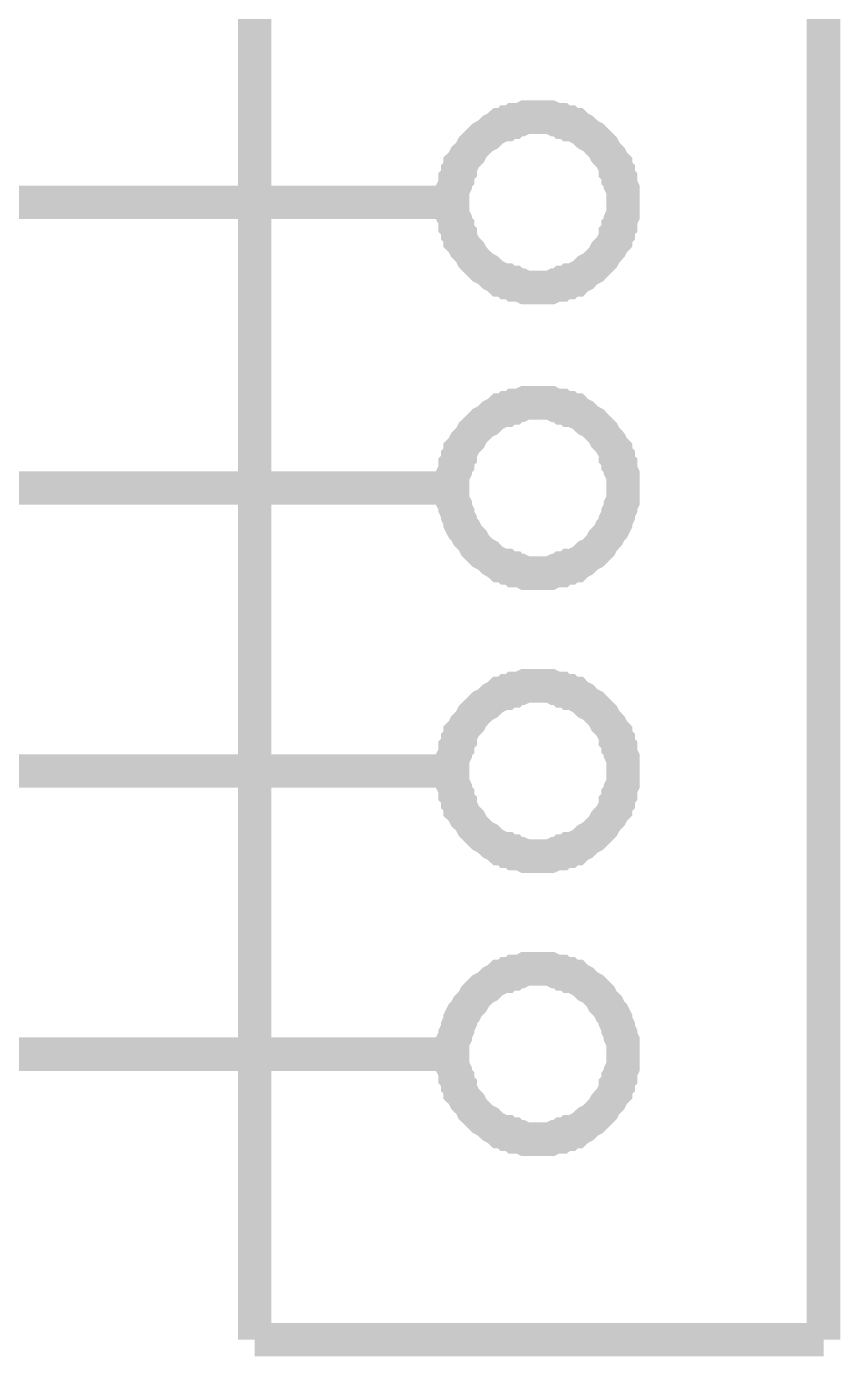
# Model space of a CAD drawing. Header units: millimetres. Extents: x 0 to 800, y 0 to 567.
# Drawn here: x 613.67 to 620.94, y 520.53 to 532.42 of the extents above; entities that cross this region are included whole.
import ezdxf

# ---------------------------------------------------------------- set-up
doc = ezdxf.new("R2010")
doc.units = ezdxf.units.MM
doc.layers.add('Sheet', color=255, linetype='Continuous')

msp = doc.modelspace()

# ---------------------------------------------------------------- linework, layer by layer
at = {"layer": 'Sheet'}
for points, const_width in [([(615.71, 543.551), (615.71, 520.682)], 0.3), ([(620.794, 520.682), (620.794, 543.551)], 0.3), ([(617.479, 530.851), (617.479, 530.896), (617.479, 530.94), (617.479, 530.963), (617.502, 531.008), (617.502, 531.052), (617.524, 531.075), (617.524, 531.12), (617.546, 531.142), (617.546, 531.187), (617.569, 531.209), (617.591, 531.254), (617.614, 531.276), (617.636, 531.299), (617.658, 531.344), (617.681, 531.366), (617.703, 531.388), (617.726, 531.411), (617.748, 531.433), (617.793, 531.456), (617.815, 531.478), (617.838, 531.5), (617.882, 531.523), (617.905, 531.545), (617.95, 531.545), (617.972, 531.568), (618.017, 531.568), (618.039, 531.59), (618.084, 531.59), (618.129, 531.612), (618.151, 531.612), (618.196, 531.612), (618.241, 531.612)], 0.3), ([(618.241, 531.612), (618.241, 531.612)], 0.3), ([(618.241, 531.612), (618.286, 531.612), (618.33, 531.612), (618.353, 531.612), (618.398, 531.59), (618.442, 531.59), (618.465, 531.568), (618.51, 531.568), (618.532, 531.545), (618.577, 531.545), (618.599, 531.523), (618.644, 531.5), (618.666, 531.478), (618.689, 531.456), (618.734, 531.433), (618.756, 531.411), (618.778, 531.388), (618.801, 531.366), (618.823, 531.344), (618.846, 531.299), (618.868, 531.276), (618.89, 531.254), (618.913, 531.209), (618.935, 531.187), (618.935, 531.142), (618.958, 531.12), (618.958, 531.075), (618.98, 531.052), (618.98, 531.008), (619.002, 530.963), (619.002, 530.94), (619.002, 530.896), (619.002, 530.851)], 0.3), ([(617.479, 530.851), (617.479, 530.896), (617.479, 530.94), (617.479, 530.963), (617.502, 531.008), (617.502, 531.052), (617.524, 531.075), (617.524, 531.12), (617.546, 531.142), (617.546, 531.187), (617.569, 531.209), (617.591, 531.254), (617.614, 531.276), (617.636, 531.299), (617.658, 531.344), (617.681, 531.366), (617.703, 531.388), (617.726, 531.411), (617.748, 531.433), (617.793, 531.456), (617.815, 531.478), (617.838, 531.5), (617.882, 531.523), (617.905, 531.545), (617.95, 531.545), (617.972, 531.568), (618.017, 531.568), (618.039, 531.59), (618.084, 531.59), (618.129, 531.612), (618.151, 531.612), (618.196, 531.612), (618.241, 531.612)], 0.0991), ([(618.241, 531.612), (618.241, 531.612)], 0.0991), ([(618.241, 531.612), (618.286, 531.612), (618.33, 531.612), (618.353, 531.612), (618.398, 531.59), (618.442, 531.59), (618.465, 531.568), (618.51, 531.568), (618.532, 531.545), (618.577, 531.545), (618.599, 531.523), (618.644, 531.5), (618.666, 531.478), (618.689, 531.456), (618.734, 531.433), (618.756, 531.411), (618.778, 531.388), (618.801, 531.366), (618.823, 531.344), (618.846, 531.299), (618.868, 531.276), (618.89, 531.254), (618.913, 531.209), (618.935, 531.187), (618.935, 531.142), (618.958, 531.12), (618.958, 531.075), (618.98, 531.052), (618.98, 531.008), (619.002, 530.963), (619.002, 530.94), (619.002, 530.896), (619.002, 530.851)], 0.0991), ([(615.71, 530.851), (610.625, 530.851)], 0.3), ([(615.71, 530.851), (617.479, 530.851)], 0.3), ([(618.241, 530.089), (618.196, 530.089), (618.151, 530.089), (618.129, 530.089), (618.084, 530.112), (618.039, 530.112), (618.017, 530.134), (617.972, 530.134), (617.95, 530.156), (617.905, 530.156), (617.882, 530.179), (617.838, 530.201), (617.815, 530.224), (617.793, 530.246), (617.748, 530.268), (617.726, 530.291), (617.703, 530.313), (617.681, 530.336), (617.658, 530.358), (617.636, 530.403), (617.614, 530.425), (617.591, 530.448), (617.569, 530.492), (617.546, 530.515), (617.546, 530.56), (617.524, 530.582), (617.524, 530.627), (617.502, 530.649), (617.502, 530.694), (617.479, 530.739), (617.479, 530.761), (617.479, 530.806), (617.479, 530.851)], 0.3), ([(617.479, 530.851), (617.479, 530.851)], 0.3), ([(619.002, 530.851), (619.002, 530.806), (619.002, 530.761), (619.002, 530.739), (618.98, 530.694), (618.98, 530.649), (618.958, 530.627), (618.958, 530.582), (618.935, 530.56), (618.935, 530.515), (618.913, 530.492), (618.89, 530.448), (618.868, 530.425), (618.846, 530.403), (618.823, 530.358), (618.801, 530.336), (618.778, 530.313), (618.756, 530.291), (618.734, 530.268), (618.689, 530.246), (618.666, 530.224), (618.644, 530.201), (618.599, 530.179), (618.577, 530.156), (618.532, 530.156), (618.51, 530.134), (618.465, 530.134), (618.442, 530.112), (618.398, 530.112), (618.353, 530.089), (618.33, 530.089), (618.286, 530.089), (618.241, 530.089)], 0.3), ([(619.002, 530.851), (619.002, 530.851), (619.002, 530.851), (619.002, 530.851), (619.002, 530.851), (619.002, 530.851), (619.002, 530.851), (619.002, 530.851), (619.002, 530.851), (619.002, 530.851), (619.002, 530.851), (619.002, 530.851), (619.002, 530.851), (619.002, 530.851), (619.002, 530.851), (619.002, 530.851), (619.002, 530.851), (619.002, 530.851), (619.002, 530.851), (619.002, 530.851), (619.002, 530.851), (619.002, 530.851), (619.002, 530.851), (619.002, 530.851), (619.002, 530.851), (619.002, 530.851), (619.002, 530.851), (619.002, 530.851), (619.002, 530.851), (619.002, 530.851), (619.002, 530.851), (619.002, 530.851), (619.002, 530.851)], 0.3), ([(619.002, 530.851), (619.002, 530.851)], 0.3), ([(618.241, 530.089), (618.196, 530.089), (618.151, 530.089), (618.129, 530.089), (618.084, 530.112), (618.039, 530.112), (618.017, 530.134), (617.972, 530.134), (617.95, 530.156), (617.905, 530.156), (617.882, 530.179), (617.838, 530.201), (617.815, 530.224), (617.793, 530.246), (617.748, 530.268), (617.726, 530.291), (617.703, 530.313), (617.681, 530.336), (617.658, 530.358), (617.636, 530.403), (617.614, 530.425), (617.591, 530.448), (617.569, 530.492), (617.546, 530.515), (617.546, 530.56), (617.524, 530.582), (617.524, 530.627), (617.502, 530.649), (617.502, 530.694), (617.479, 530.739), (617.479, 530.761), (617.479, 530.806), (617.479, 530.851)], 0.0991), ([(617.479, 530.851), (617.479, 530.851)], 0.0991), ([(619.002, 530.851), (619.002, 530.806), (619.002, 530.761), (619.002, 530.739), (618.98, 530.694), (618.98, 530.649), (618.958, 530.627), (618.958, 530.582), (618.935, 530.56), (618.935, 530.515), (618.913, 530.492), (618.89, 530.448), (618.868, 530.425), (618.846, 530.403), (618.823, 530.358), (618.801, 530.336), (618.778, 530.313), (618.756, 530.291), (618.734, 530.268), (618.689, 530.246), (618.666, 530.224), (618.644, 530.201), (618.599, 530.179), (618.577, 530.156), (618.532, 530.156), (618.51, 530.134), (618.465, 530.134), (618.442, 530.112), (618.398, 530.112), (618.353, 530.089), (618.33, 530.089), (618.286, 530.089), (618.241, 530.089)], 0.0991), ([(619.002, 530.851), (619.002, 530.851), (619.002, 530.851), (619.002, 530.851), (619.002, 530.851), (619.002, 530.851), (619.002, 530.851), (619.002, 530.851), (619.002, 530.851), (619.002, 530.851), (619.002, 530.851), (619.002, 530.851), (619.002, 530.851), (619.002, 530.851), (619.002, 530.851), (619.002, 530.851), (619.002, 530.851), (619.002, 530.851), (619.002, 530.851), (619.002, 530.851), (619.002, 530.851), (619.002, 530.851), (619.002, 530.851), (619.002, 530.851), (619.002, 530.851), (619.002, 530.851), (619.002, 530.851), (619.002, 530.851), (619.002, 530.851), (619.002, 530.851), (619.002, 530.851), (619.002, 530.851), (619.002, 530.851)], 0.0991), ([(619.002, 530.851), (619.002, 530.851)], 0.0991), ([(617.479, 528.297), (617.479, 528.342), (617.479, 528.387), (617.479, 528.409), (617.502, 528.454), (617.502, 528.499), (617.524, 528.521), (617.524, 528.566), (617.546, 528.588), (617.546, 528.633), (617.569, 528.656), (617.591, 528.7), (617.614, 528.723), (617.636, 528.745), (617.658, 528.79), (617.681, 528.812), (617.703, 528.835), (617.726, 528.857), (617.748, 528.88), (617.793, 528.902), (617.815, 528.924), (617.838, 528.947), (617.882, 528.969), (617.905, 528.992), (617.95, 528.992), (617.972, 529.014), (618.017, 529.014), (618.039, 529.036), (618.084, 529.036), (618.129, 529.059), (618.151, 529.059), (618.196, 529.059), (618.241, 529.059)], 0.3), ([(618.241, 529.059), (618.241, 529.059)], 0.3), ([(618.241, 529.059), (618.286, 529.059), (618.33, 529.059), (618.353, 529.059), (618.398, 529.036), (618.442, 529.036), (618.465, 529.014), (618.51, 529.014), (618.532, 528.992), (618.577, 528.992), (618.599, 528.969), (618.644, 528.947), (618.666, 528.924), (618.689, 528.902), (618.734, 528.88), (618.756, 528.857), (618.778, 528.835), (618.801, 528.812), (618.823, 528.79), (618.846, 528.745), (618.868, 528.723), (618.89, 528.7), (618.913, 528.656), (618.935, 528.633), (618.935, 528.588), (618.958, 528.566), (618.958, 528.521), (618.98, 528.499), (618.98, 528.454), (619.002, 528.409), (619.002, 528.387), (619.002, 528.342), (619.002, 528.297)], 0.3), ([(617.479, 528.297), (617.479, 528.342), (617.479, 528.387), (617.479, 528.409), (617.502, 528.454), (617.502, 528.499), (617.524, 528.521), (617.524, 528.566), (617.546, 528.588), (617.546, 528.633), (617.569, 528.656), (617.591, 528.7), (617.614, 528.723), (617.636, 528.745), (617.658, 528.79), (617.681, 528.812), (617.703, 528.835), (617.726, 528.857), (617.748, 528.88), (617.793, 528.902), (617.815, 528.924), (617.838, 528.947), (617.882, 528.969), (617.905, 528.992), (617.95, 528.992), (617.972, 529.014), (618.017, 529.014), (618.039, 529.036), (618.084, 529.036), (618.129, 529.059), (618.151, 529.059), (618.196, 529.059), (618.241, 529.059)], 0.0991), ([(618.241, 529.059), (618.241, 529.059)], 0.0991), ([(618.241, 529.059), (618.286, 529.059), (618.33, 529.059), (618.353, 529.059), (618.398, 529.036), (618.442, 529.036), (618.465, 529.014), (618.51, 529.014), (618.532, 528.992), (618.577, 528.992), (618.599, 528.969), (618.644, 528.947), (618.666, 528.924), (618.689, 528.902), (618.734, 528.88), (618.756, 528.857), (618.778, 528.835), (618.801, 528.812), (618.823, 528.79), (618.846, 528.745), (618.868, 528.723), (618.89, 528.7), (618.913, 528.656), (618.935, 528.633), (618.935, 528.588), (618.958, 528.566), (618.958, 528.521), (618.98, 528.499), (618.98, 528.454), (619.002, 528.409), (619.002, 528.387), (619.002, 528.342), (619.002, 528.297)], 0.0991), ([(615.71, 528.297), (610.625, 528.297)], 0.3), ([(615.71, 528.297), (617.479, 528.297)], 0.3), ([(618.241, 527.536), (618.196, 527.536), (618.151, 527.536), (618.129, 527.536), (618.084, 527.558), (618.039, 527.558), (618.017, 527.581), (617.972, 527.581), (617.95, 527.603), (617.905, 527.603), (617.882, 527.625), (617.838, 527.648), (617.815, 527.67), (617.793, 527.693), (617.748, 527.715), (617.726, 527.737), (617.703, 527.76), (617.681, 527.782), (617.658, 527.827), (617.636, 527.849), (617.614, 527.872), (617.591, 527.917), (617.569, 527.939), (617.546, 527.984), (617.546, 528.006), (617.524, 528.051), (617.524, 528.073), (617.502, 528.118), (617.502, 528.141), (617.479, 528.185), (617.479, 528.23), (617.479, 528.253), (617.479, 528.297)], 0.3), ([(617.479, 528.297), (617.479, 528.297)], 0.3), ([(619.002, 528.297), (619.002, 528.253), (619.002, 528.23), (619.002, 528.185), (618.98, 528.141), (618.98, 528.118), (618.958, 528.073), (618.958, 528.051), (618.935, 528.006), (618.935, 527.984), (618.913, 527.939), (618.89, 527.917), (618.868, 527.872), (618.846, 527.849), (618.823, 527.827), (618.801, 527.782), (618.778, 527.76), (618.756, 527.737), (618.734, 527.715), (618.689, 527.693), (618.666, 527.67), (618.644, 527.648), (618.599, 527.625), (618.577, 527.603), (618.532, 527.603), (618.51, 527.581), (618.465, 527.581), (618.442, 527.558), (618.398, 527.558), (618.353, 527.536), (618.33, 527.536), (618.286, 527.536), (618.241, 527.536)], 0.3), ([(619.002, 528.297), (619.002, 528.297), (619.002, 528.297), (619.002, 528.297), (619.002, 528.297), (619.002, 528.297), (619.002, 528.297), (619.002, 528.297), (619.002, 528.297), (619.002, 528.297), (619.002, 528.297), (619.002, 528.297), (619.002, 528.297), (619.002, 528.297), (619.002, 528.297), (619.002, 528.297), (619.002, 528.297), (619.002, 528.297), (619.002, 528.297), (619.002, 528.297), (619.002, 528.297), (619.002, 528.297), (619.002, 528.297), (619.002, 528.297), (619.002, 528.297), (619.002, 528.297), (619.002, 528.297), (619.002, 528.297), (619.002, 528.297), (619.002, 528.297), (619.002, 528.297), (619.002, 528.297), (619.002, 528.297)], 0.3), ([(619.002, 528.297), (619.002, 528.297)], 0.3), ([(618.241, 527.536), (618.196, 527.536), (618.151, 527.536), (618.129, 527.536), (618.084, 527.558), (618.039, 527.558), (618.017, 527.581), (617.972, 527.581), (617.95, 527.603), (617.905, 527.603), (617.882, 527.625), (617.838, 527.648), (617.815, 527.67), (617.793, 527.693), (617.748, 527.715), (617.726, 527.737), (617.703, 527.76), (617.681, 527.782), (617.658, 527.827), (617.636, 527.849), (617.614, 527.872), (617.591, 527.917), (617.569, 527.939), (617.546, 527.984), (617.546, 528.006), (617.524, 528.051), (617.524, 528.073), (617.502, 528.118), (617.502, 528.141), (617.479, 528.185), (617.479, 528.23), (617.479, 528.253), (617.479, 528.297)], 0.0991), ([(617.479, 528.297), (617.479, 528.297)], 0.0991), ([(619.002, 528.297), (619.002, 528.253), (619.002, 528.23), (619.002, 528.185), (618.98, 528.141), (618.98, 528.118), (618.958, 528.073), (618.958, 528.051), (618.935, 528.006), (618.935, 527.984), (618.913, 527.939), (618.89, 527.917), (618.868, 527.872), (618.846, 527.849), (618.823, 527.827), (618.801, 527.782), (618.778, 527.76), (618.756, 527.737), (618.734, 527.715), (618.689, 527.693), (618.666, 527.67), (618.644, 527.648), (618.599, 527.625), (618.577, 527.603), (618.532, 527.603), (618.51, 527.581), (618.465, 527.581), (618.442, 527.558), (618.398, 527.558), (618.353, 527.536), (618.33, 527.536), (618.286, 527.536), (618.241, 527.536)], 0.0991), ([(619.002, 528.297), (619.002, 528.297), (619.002, 528.297), (619.002, 528.297), (619.002, 528.297), (619.002, 528.297), (619.002, 528.297), (619.002, 528.297), (619.002, 528.297), (619.002, 528.297), (619.002, 528.297), (619.002, 528.297), (619.002, 528.297), (619.002, 528.297), (619.002, 528.297), (619.002, 528.297), (619.002, 528.297), (619.002, 528.297), (619.002, 528.297), (619.002, 528.297), (619.002, 528.297), (619.002, 528.297), (619.002, 528.297), (619.002, 528.297), (619.002, 528.297), (619.002, 528.297), (619.002, 528.297), (619.002, 528.297), (619.002, 528.297), (619.002, 528.297), (619.002, 528.297), (619.002, 528.297), (619.002, 528.297)], 0.0991), ([(619.002, 528.297), (619.002, 528.297)], 0.0991), ([(617.479, 525.766), (617.479, 525.811), (617.479, 525.856), (617.479, 525.878), (617.502, 525.923), (617.502, 525.968), (617.524, 525.99), (617.524, 526.035), (617.546, 526.057), (617.546, 526.102), (617.569, 526.125), (617.591, 526.169), (617.614, 526.192), (617.636, 526.214), (617.658, 526.259), (617.681, 526.281), (617.703, 526.304), (617.726, 526.326), (617.748, 526.349), (617.793, 526.371), (617.815, 526.393), (617.838, 526.416), (617.882, 526.438), (617.905, 526.461), (617.95, 526.461), (617.972, 526.483), (618.017, 526.483), (618.039, 526.505), (618.084, 526.505), (618.129, 526.528), (618.151, 526.528), (618.196, 526.528), (618.241, 526.528)], 0.3), ([(618.241, 526.528), (618.241, 526.528)], 0.3), ([(618.241, 526.528), (618.286, 526.528), (618.33, 526.528), (618.353, 526.528), (618.398, 526.505), (618.442, 526.505), (618.465, 526.483), (618.51, 526.483), (618.532, 526.461), (618.577, 526.461), (618.599, 526.438), (618.644, 526.416), (618.666, 526.393), (618.689, 526.371), (618.734, 526.349), (618.756, 526.326), (618.778, 526.304), (618.801, 526.281), (618.823, 526.259), (618.846, 526.214), (618.868, 526.192), (618.89, 526.169), (618.913, 526.125), (618.935, 526.102), (618.935, 526.057), (618.958, 526.035), (618.958, 525.99), (618.98, 525.968), (618.98, 525.923), (619.002, 525.878), (619.002, 525.856), (619.002, 525.811), (619.002, 525.766)], 0.3), ([(617.479, 525.766), (617.479, 525.811), (617.479, 525.856), (617.479, 525.878), (617.502, 525.923), (617.502, 525.968), (617.524, 525.99), (617.524, 526.035), (617.546, 526.057), (617.546, 526.102), (617.569, 526.125), (617.591, 526.169), (617.614, 526.192), (617.636, 526.214), (617.658, 526.259), (617.681, 526.281), (617.703, 526.304), (617.726, 526.326), (617.748, 526.349), (617.793, 526.371), (617.815, 526.393), (617.838, 526.416), (617.882, 526.438), (617.905, 526.461), (617.95, 526.461), (617.972, 526.483), (618.017, 526.483), (618.039, 526.505), (618.084, 526.505), (618.129, 526.528), (618.151, 526.528), (618.196, 526.528), (618.241, 526.528)], 0.0991), ([(618.241, 526.528), (618.241, 526.528)], 0.0991), ([(618.241, 526.528), (618.286, 526.528), (618.33, 526.528), (618.353, 526.528), (618.398, 526.505), (618.442, 526.505), (618.465, 526.483), (618.51, 526.483), (618.532, 526.461), (618.577, 526.461), (618.599, 526.438), (618.644, 526.416), (618.666, 526.393), (618.689, 526.371), (618.734, 526.349), (618.756, 526.326), (618.778, 526.304), (618.801, 526.281), (618.823, 526.259), (618.846, 526.214), (618.868, 526.192), (618.89, 526.169), (618.913, 526.125), (618.935, 526.102), (618.935, 526.057), (618.958, 526.035), (618.958, 525.99), (618.98, 525.968), (618.98, 525.923), (619.002, 525.878), (619.002, 525.856), (619.002, 525.811), (619.002, 525.766)], 0.0991), ([(615.71, 525.766), (610.625, 525.766)], 0.3), ([(615.71, 525.766), (617.479, 525.766)], 0.3), ([(618.241, 525.005), (618.196, 525.005), (618.151, 525.005), (618.129, 525.005), (618.084, 525.027), (618.039, 525.027), (618.017, 525.049), (617.972, 525.049), (617.95, 525.072), (617.905, 525.072), (617.882, 525.094), (617.838, 525.117), (617.815, 525.139), (617.793, 525.161), (617.748, 525.184), (617.726, 525.206), (617.703, 525.229), (617.681, 525.251), (617.658, 525.273), (617.636, 525.318), (617.614, 525.341), (617.591, 525.363), (617.569, 525.408), (617.546, 525.43), (617.546, 525.475), (617.524, 525.497), (617.524, 525.542), (617.502, 525.565), (617.502, 525.609), (617.479, 525.654), (617.479, 525.677), (617.479, 525.721), (617.479, 525.766)], 0.3), ([(617.479, 525.766), (617.479, 525.766)], 0.3), ([(619.002, 525.766), (619.002, 525.721), (619.002, 525.677), (619.002, 525.654), (618.98, 525.609), (618.98, 525.565), (618.958, 525.542), (618.958, 525.497), (618.935, 525.475), (618.935, 525.43), (618.913, 525.408), (618.89, 525.363), (618.868, 525.341), (618.846, 525.318), (618.823, 525.273), (618.801, 525.251), (618.778, 525.229), (618.756, 525.206), (618.734, 525.184), (618.689, 525.161), (618.666, 525.139), (618.644, 525.117), (618.599, 525.094), (618.577, 525.072), (618.532, 525.072), (618.51, 525.049), (618.465, 525.049), (618.442, 525.027), (618.398, 525.027), (618.353, 525.005), (618.33, 525.005), (618.286, 525.005), (618.241, 525.005)], 0.3), ([(619.002, 525.766), (619.002, 525.766), (619.002, 525.766), (619.002, 525.766), (619.002, 525.766), (619.002, 525.766), (619.002, 525.766), (619.002, 525.766), (619.002, 525.766), (619.002, 525.766), (619.002, 525.766), (619.002, 525.766), (619.002, 525.766), (619.002, 525.766), (619.002, 525.766), (619.002, 525.766), (619.002, 525.766), (619.002, 525.766), (619.002, 525.766), (619.002, 525.766), (619.002, 525.766), (619.002, 525.766), (619.002, 525.766), (619.002, 525.766), (619.002, 525.766), (619.002, 525.766), (619.002, 525.766), (619.002, 525.766), (619.002, 525.766), (619.002, 525.766), (619.002, 525.766), (619.002, 525.766), (619.002, 525.766)], 0.3), ([(619.002, 525.766), (619.002, 525.766)], 0.3), ([(618.241, 525.005), (618.196, 525.005), (618.151, 525.005), (618.129, 525.005), (618.084, 525.027), (618.039, 525.027), (618.017, 525.049), (617.972, 525.049), (617.95, 525.072), (617.905, 525.072), (617.882, 525.094), (617.838, 525.117), (617.815, 525.139), (617.793, 525.161), (617.748, 525.184), (617.726, 525.206), (617.703, 525.229), (617.681, 525.251), (617.658, 525.273), (617.636, 525.318), (617.614, 525.341), (617.591, 525.363), (617.569, 525.408), (617.546, 525.43), (617.546, 525.475), (617.524, 525.497), (617.524, 525.542), (617.502, 525.565), (617.502, 525.609), (617.479, 525.654), (617.479, 525.677), (617.479, 525.721), (617.479, 525.766)], 0.0991), ([(617.479, 525.766), (617.479, 525.766)], 0.0991), ([(619.002, 525.766), (619.002, 525.721), (619.002, 525.677), (619.002, 525.654), (618.98, 525.609), (618.98, 525.565), (618.958, 525.542), (618.958, 525.497), (618.935, 525.475), (618.935, 525.43), (618.913, 525.408), (618.89, 525.363), (618.868, 525.341), (618.846, 525.318), (618.823, 525.273), (618.801, 525.251), (618.778, 525.229), (618.756, 525.206), (618.734, 525.184), (618.689, 525.161), (618.666, 525.139), (618.644, 525.117), (618.599, 525.094), (618.577, 525.072), (618.532, 525.072), (618.51, 525.049), (618.465, 525.049), (618.442, 525.027), (618.398, 525.027), (618.353, 525.005), (618.33, 525.005), (618.286, 525.005), (618.241, 525.005)], 0.0991), ([(619.002, 525.766), (619.002, 525.766), (619.002, 525.766), (619.002, 525.766), (619.002, 525.766), (619.002, 525.766), (619.002, 525.766), (619.002, 525.766), (619.002, 525.766), (619.002, 525.766), (619.002, 525.766), (619.002, 525.766), (619.002, 525.766), (619.002, 525.766), (619.002, 525.766), (619.002, 525.766), (619.002, 525.766), (619.002, 525.766), (619.002, 525.766), (619.002, 525.766), (619.002, 525.766), (619.002, 525.766), (619.002, 525.766), (619.002, 525.766), (619.002, 525.766), (619.002, 525.766), (619.002, 525.766), (619.002, 525.766), (619.002, 525.766), (619.002, 525.766), (619.002, 525.766), (619.002, 525.766), (619.002, 525.766)], 0.0991), ([(619.002, 525.766), (619.002, 525.766)], 0.0991), ([(617.479, 523.235), (617.479, 523.28), (617.479, 523.302), (617.479, 523.347), (617.502, 523.392), (617.502, 523.414), (617.524, 523.459), (617.524, 523.482), (617.546, 523.526), (617.546, 523.549), (617.569, 523.594), (617.591, 523.616), (617.614, 523.661), (617.636, 523.683), (617.658, 523.706), (617.681, 523.75), (617.703, 523.773), (617.726, 523.795), (617.748, 523.818), (617.793, 523.84), (617.815, 523.862), (617.838, 523.885), (617.882, 523.907), (617.905, 523.93), (617.95, 523.93), (617.972, 523.952), (618.017, 523.952), (618.039, 523.974), (618.084, 523.974), (618.129, 523.997), (618.151, 523.997), (618.196, 523.997), (618.241, 523.997)], 0.3), ([(618.241, 523.997), (618.241, 523.997)], 0.3), ([(618.241, 523.997), (618.286, 523.997), (618.33, 523.997), (618.353, 523.997), (618.398, 523.974), (618.442, 523.974), (618.465, 523.952), (618.51, 523.952), (618.532, 523.93), (618.577, 523.93), (618.599, 523.907), (618.644, 523.885), (618.666, 523.862), (618.689, 523.84), (618.734, 523.818), (618.756, 523.795), (618.778, 523.773), (618.801, 523.75), (618.823, 523.706), (618.846, 523.683), (618.868, 523.661), (618.89, 523.616), (618.913, 523.594), (618.935, 523.549), (618.935, 523.526), (618.958, 523.482), (618.958, 523.459), (618.98, 523.414), (618.98, 523.392), (619.002, 523.347), (619.002, 523.302), (619.002, 523.28), (619.002, 523.235)], 0.3), ([(617.479, 523.235), (617.479, 523.28), (617.479, 523.302), (617.479, 523.347), (617.502, 523.392), (617.502, 523.414), (617.524, 523.459), (617.524, 523.482), (617.546, 523.526), (617.546, 523.549), (617.569, 523.594), (617.591, 523.616), (617.614, 523.661), (617.636, 523.683), (617.658, 523.706), (617.681, 523.75), (617.703, 523.773), (617.726, 523.795), (617.748, 523.818), (617.793, 523.84), (617.815, 523.862), (617.838, 523.885), (617.882, 523.907), (617.905, 523.93), (617.95, 523.93), (617.972, 523.952), (618.017, 523.952), (618.039, 523.974), (618.084, 523.974), (618.129, 523.997), (618.151, 523.997), (618.196, 523.997), (618.241, 523.997)], 0.0991), ([(618.241, 523.997), (618.241, 523.997)], 0.0991), ([(618.241, 523.997), (618.286, 523.997), (618.33, 523.997), (618.353, 523.997), (618.398, 523.974), (618.442, 523.974), (618.465, 523.952), (618.51, 523.952), (618.532, 523.93), (618.577, 523.93), (618.599, 523.907), (618.644, 523.885), (618.666, 523.862), (618.689, 523.84), (618.734, 523.818), (618.756, 523.795), (618.778, 523.773), (618.801, 523.75), (618.823, 523.706), (618.846, 523.683), (618.868, 523.661), (618.89, 523.616), (618.913, 523.594), (618.935, 523.549), (618.935, 523.526), (618.958, 523.482), (618.958, 523.459), (618.98, 523.414), (618.98, 523.392), (619.002, 523.347), (619.002, 523.302), (619.002, 523.28), (619.002, 523.235)], 0.0991), ([(615.71, 523.235), (610.625, 523.235)], 0.3), ([(615.71, 523.235), (617.479, 523.235)], 0.3), ([(618.241, 522.474), (618.196, 522.474), (618.151, 522.474), (618.129, 522.474), (618.084, 522.496), (618.039, 522.496), (618.017, 522.518), (617.972, 522.518), (617.95, 522.541), (617.905, 522.541), (617.882, 522.563), (617.838, 522.586), (617.815, 522.608), (617.793, 522.63), (617.748, 522.653), (617.726, 522.675), (617.703, 522.698), (617.681, 522.72), (617.658, 522.742), (617.636, 522.787), (617.614, 522.81), (617.591, 522.832), (617.569, 522.877), (617.546, 522.899), (617.546, 522.944), (617.524, 522.966), (617.524, 523.011), (617.502, 523.034), (617.502, 523.078), (617.479, 523.123), (617.479, 523.146), (617.479, 523.19), (617.479, 523.235)], 0.3), ([(617.479, 523.235), (617.479, 523.235)], 0.3), ([(619.002, 523.235), (619.002, 523.19), (619.002, 523.146), (619.002, 523.123), (618.98, 523.078), (618.98, 523.034), (618.958, 523.011), (618.958, 522.966), (618.935, 522.944), (618.935, 522.899), (618.913, 522.877), (618.89, 522.832), (618.868, 522.81), (618.846, 522.787), (618.823, 522.742), (618.801, 522.72), (618.778, 522.698), (618.756, 522.675), (618.734, 522.653), (618.689, 522.63), (618.666, 522.608), (618.644, 522.586), (618.599, 522.563), (618.577, 522.541), (618.532, 522.541), (618.51, 522.518), (618.465, 522.518), (618.442, 522.496), (618.398, 522.496), (618.353, 522.474), (618.33, 522.474), (618.286, 522.474), (618.241, 522.474)], 0.3), ([(619.002, 523.235), (619.002, 523.235), (619.002, 523.235), (619.002, 523.235), (619.002, 523.235), (619.002, 523.235), (619.002, 523.235), (619.002, 523.235), (619.002, 523.235), (619.002, 523.235), (619.002, 523.235), (619.002, 523.235), (619.002, 523.235), (619.002, 523.235), (619.002, 523.235), (619.002, 523.235), (619.002, 523.235), (619.002, 523.235), (619.002, 523.235), (619.002, 523.235), (619.002, 523.235), (619.002, 523.235), (619.002, 523.235), (619.002, 523.235), (619.002, 523.235), (619.002, 523.235), (619.002, 523.235), (619.002, 523.235), (619.002, 523.235), (619.002, 523.235), (619.002, 523.235), (619.002, 523.235), (619.002, 523.235)], 0.3), ([(619.002, 523.235), (619.002, 523.235)], 0.3), ([(618.241, 522.474), (618.196, 522.474), (618.151, 522.474), (618.129, 522.474), (618.084, 522.496), (618.039, 522.496), (618.017, 522.518), (617.972, 522.518), (617.95, 522.541), (617.905, 522.541), (617.882, 522.563), (617.838, 522.586), (617.815, 522.608), (617.793, 522.63), (617.748, 522.653), (617.726, 522.675), (617.703, 522.698), (617.681, 522.72), (617.658, 522.742), (617.636, 522.787), (617.614, 522.81), (617.591, 522.832), (617.569, 522.877), (617.546, 522.899), (617.546, 522.944), (617.524, 522.966), (617.524, 523.011), (617.502, 523.034), (617.502, 523.078), (617.479, 523.123), (617.479, 523.146), (617.479, 523.19), (617.479, 523.235)], 0.0991), ([(617.479, 523.235), (617.479, 523.235)], 0.0991), ([(619.002, 523.235), (619.002, 523.19), (619.002, 523.146), (619.002, 523.123), (618.98, 523.078), (618.98, 523.034), (618.958, 523.011), (618.958, 522.966), (618.935, 522.944), (618.935, 522.899), (618.913, 522.877), (618.89, 522.832), (618.868, 522.81), (618.846, 522.787), (618.823, 522.742), (618.801, 522.72), (618.778, 522.698), (618.756, 522.675), (618.734, 522.653), (618.689, 522.63), (618.666, 522.608), (618.644, 522.586), (618.599, 522.563), (618.577, 522.541), (618.532, 522.541), (618.51, 522.518), (618.465, 522.518), (618.442, 522.496), (618.398, 522.496), (618.353, 522.474), (618.33, 522.474), (618.286, 522.474), (618.241, 522.474)], 0.0991), ([(619.002, 523.235), (619.002, 523.235), (619.002, 523.235), (619.002, 523.235), (619.002, 523.235), (619.002, 523.235), (619.002, 523.235), (619.002, 523.235), (619.002, 523.235), (619.002, 523.235), (619.002, 523.235), (619.002, 523.235), (619.002, 523.235), (619.002, 523.235), (619.002, 523.235), (619.002, 523.235), (619.002, 523.235), (619.002, 523.235), (619.002, 523.235), (619.002, 523.235), (619.002, 523.235), (619.002, 523.235), (619.002, 523.235), (619.002, 523.235), (619.002, 523.235), (619.002, 523.235), (619.002, 523.235), (619.002, 523.235), (619.002, 523.235), (619.002, 523.235), (619.002, 523.235), (619.002, 523.235), (619.002, 523.235)], 0.0991), ([(619.002, 523.235), (619.002, 523.235)], 0.0991), ([(615.71, 520.682), (620.794, 520.682)], 0.3)]:
    msp.add_lwpolyline(points, dxfattribs=dict(at, const_width=const_width))

doc.saveas('drawing.dxf')
